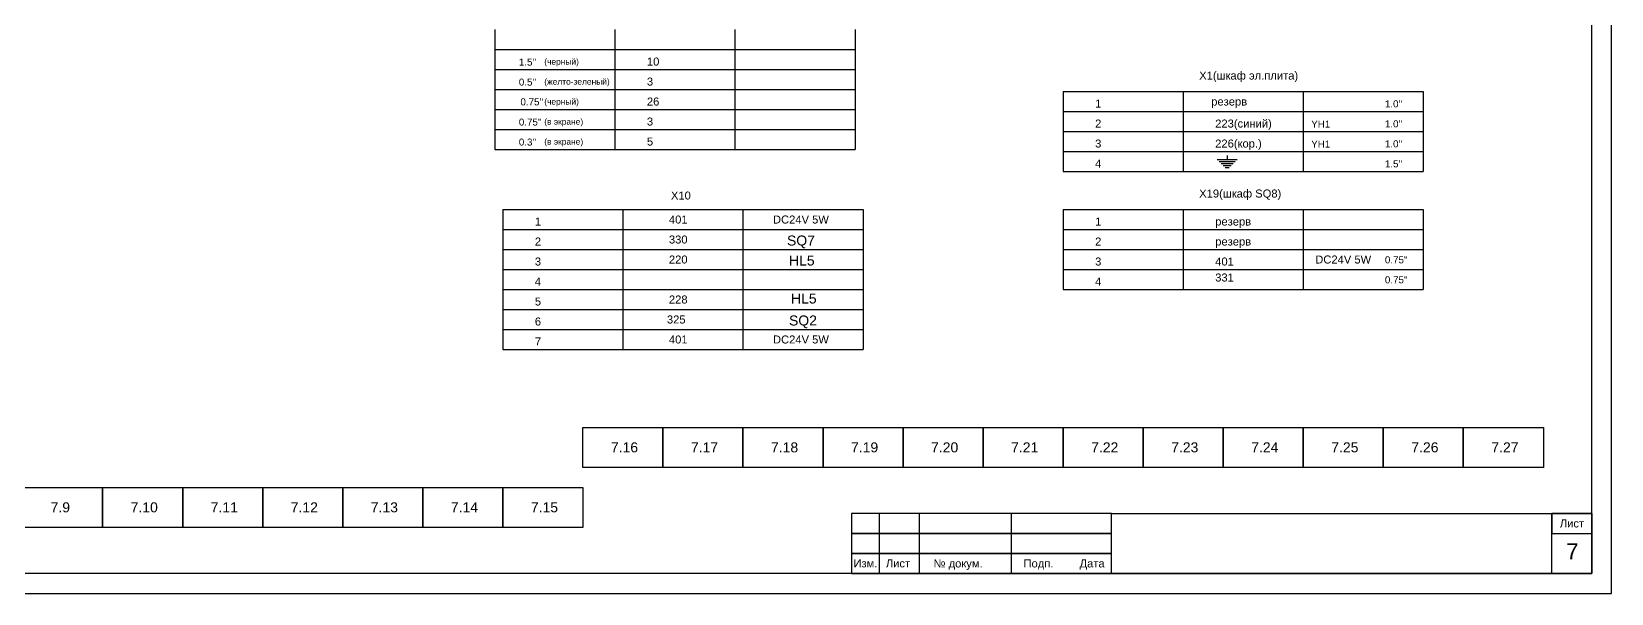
# Model space of a CAD drawing. Header units: millimetres. Extents: x 18058 to 21085, y 38505 to 40700.
# Drawn here: x 19152.2 to 19547, y 38954 to 39094.5 of the extents above; entities that cross this region are included whole.
import ezdxf

# ---------------------------------------------------------------- set-up
doc = ezdxf.new("R2010")
doc.units = ezdxf.units.MM
for name, color, linetype, lineweight in [('Маркировка', 7, 'Continuous', 25), ('Оформление', 7, 'Continuous', 30), ('Элементы', 7, 'Continuous', 25)]:
    doc.layers.add(name, color=color, linetype=linetype, lineweight=lineweight)
doc.styles.get("Standard").update_dxf_attribs({"font": 'arial.ttf'})

msp = doc.modelspace()

# ---------------------------------------------------------------- linework, layer by layer
at = {"layer": 'Оформление'}
for p, q in [((19542, 39369), (19542, 38959)), ((19422.1, 38974), (19542.1, 38974)), ((19542, 38959), (18973, 38959)), ((19357.1, 38959), (19542.1, 38959)), ((19357.1, 38959), (19542.1, 38959)), ((19357.1, 38959), (19542.1, 38959))]:
    msp.add_line(p, q, dxfattribs=at)
for points in [[(18953, 38954), (19547, 38954), (19547, 39374), (18953, 39374)], [(19357.1, 38959), (19374.1, 38959), (19374.08, 38974), (19357.08, 38974)], [(19357.1, 38969), (19422.1, 38969), (19422.1, 38974), (19357.1, 38974)], [(19357.1, 38959), (19364.1, 38959), (19364.1, 38974), (19357.1, 38974)], [(19357.1, 38959), (19397.1, 38959), (19397.1, 38974), (19357.1, 38974)], [(19542.1, 38959), (19532.1, 38959), (19532.1, 38974), (19542.1, 38974)], [(19542.1, 38974), (19532.1, 38974), (19532.1, 38969), (19542.1, 38969)], [(19357.1, 38964), (19422.1, 38964), (19422.1, 38969), (19357.1, 38969)], [(19357.1, 38959), (19422.1, 38959), (19422.1, 38964), (19357.1, 38964)]]:
    msp.add_lwpolyline(points, close=True, dxfattribs=at)
at = {"layer": 'Элементы'}
for p, q in [((19268, 39095), (19268, 39090)), ((19298, 39095), (19298, 39090)), ((19328, 39095), (19328, 39090)), ((19358, 39095), (19358, 39090)), ((19268, 39090), (19358, 39090)), ((19268, 39090), (19268, 39085)), ((19268, 39090), (19358, 39090)), ((19298, 39090), (19298, 39085)), ((19328, 39090), (19328, 39085)), ((19358, 39090), (19358, 39085)), ((19268, 39085), (19358, 39085)), ((19268, 39085), (19268, 39080)), ((19268, 39085), (19358, 39085)), ((19298, 39085), (19298, 39080)), ((19328, 39085), (19328, 39080)), ((19358, 39085), (19358, 39080)), ((19268, 39080), (19358, 39080)), ((19268, 39080), (19358, 39080)), ((19268, 39080), (19268, 39075)), ((19268, 39080), (19358, 39080)), ((19298, 39080), (19298, 39075)), ((19328, 39080), (19328, 39075)), ((19358, 39080), (19358, 39075)), ((19410, 39079.5), (19500, 39079.5)), ((19410, 39079.5), (19410, 39074.5)), ((19440, 39079.5), (19440, 39074.5)), ((19470, 39079.5), (19470, 39074.5)), ((19500, 39079.5), (19500, 39074.5)), ((19268, 39075), (19358, 39075)), ((19268, 39075), (19358, 39075)), ((19268, 39075), (19358, 39075)), ((19268, 39075), (19268, 39070)), ((19268, 39075), (19358, 39075)), ((19298, 39075), (19298, 39070)), ((19328, 39075), (19328, 39070)), ((19358, 39075), (19358, 39070)), ((19410, 39074.5), (19500, 39074.5)), ((19410, 39074.5), (19410, 39069.5)), ((19410, 39074.5), (19500, 39074.5)), ((19440, 39074.5), (19440, 39069.5)), ((19470, 39074.5), (19470, 39069.5)), ((19500, 39074.5), (19500, 39069.5)), ((19268, 39070), (19358, 39070)), ((19268, 39070), (19358, 39070)), ((19268, 39070), (19358, 39070)), ((19268, 39070), (19358, 39070)), ((19268, 39070), (19268, 39065)), ((19268, 39070), (19358, 39070)), ((19298, 39070), (19298, 39065)), ((19328, 39070), (19328, 39065)), ((19358, 39070), (19358, 39065)), ((19410, 39069.5), (19500, 39069.5)), ((19410, 39069.5), (19410, 39064.5)), ((19410, 39069.5), (19500, 39069.5)), ((19440, 39069.5), (19440, 39064.5)), ((19470, 39069.5), (19470, 39064.5)), ((19500, 39069.5), (19500, 39064.5)), ((19268, 39065), (19358, 39065)), ((19410, 39064.5), (19500, 39064.5)), ((19410, 39064.5), (19500, 39064.5)), ((19410, 39064.5), (19410, 39059.5)), ((19440, 39064.5), (19440, 39059.5)), ((19470, 39064.5), (19470, 39059.5)), ((19500, 39064.5), (19500, 39059.5)), ((19448.5, 39062.5), (19453.5, 39062.5)), ((19449, 39062), (19453, 39062)), ((19449.5, 39061.5), (19452.5, 39061.5)), ((19450, 39061), (19452, 39061)), ((19451, 39063.5), (19451, 39062.5)), ((19410, 39059.5), (19500, 39059.5)), ((19410, 39059.5), (19500, 39059.5)), ((19450.5, 39060.5), (19451.5, 39060.5)), ((19270, 39050), (19360, 39050)), ((19270, 39050), (19270, 39045)), ((19300, 39050), (19300, 39045)), ((19330, 39050), (19330, 39045)), ((19360, 39050), (19360, 39045)), ((19410, 39050), (19500, 39050)), ((19410, 39050), (19410, 39045)), ((19440, 39050), (19440, 39045)), ((19470, 39050), (19470, 39045)), ((19500, 39050), (19500, 39045)), ((19270, 39045), (19360, 39045)), ((19270, 39045), (19270, 39040)), ((19270, 39045), (19360, 39045)), ((19300, 39045), (19300, 39040)), ((19330, 39045), (19330, 39040)), ((19360, 39045), (19360, 39040)), ((19410, 39045), (19500, 39045)), ((19410, 39045), (19410, 39040)), ((19410, 39045), (19500, 39045)), ((19440, 39045), (19440, 39040)), ((19470, 39045), (19470, 39040)), ((19500, 39045), (19500, 39040)), ((19270, 39040), (19360, 39040)), ((19270, 39040), (19270, 39035)), ((19270, 39040), (19360, 39040)), ((19300, 39040), (19300, 39035)), ((19330, 39040), (19330, 39035)), ((19360, 39040), (19360, 39035)), ((19410, 39040), (19500, 39040)), ((19410, 39040), (19410, 39035)), ((19410, 39040), (19500, 39040)), ((19440, 39040), (19440, 39035)), ((19470, 39040), (19470, 39035)), ((19500, 39040), (19500, 39035)), ((19270, 39035), (19360, 39035)), ((19270, 39035), (19360, 39035)), ((19270, 39035), (19270, 39030)), ((19300, 39035), (19300, 39030)), ((19330, 39035), (19330, 39030)), ((19360, 39035), (19360, 39030)), ((19410, 39035), (19500, 39035)), ((19410, 39035), (19500, 39035)), ((19410, 39035), (19410, 39030)), ((19440, 39035), (19440, 39030)), ((19470, 39035), (19470, 39030)), ((19500, 39035), (19500, 39030)), ((19270, 39030), (19360, 39030)), ((19270, 39030), (19270, 39025)), ((19270, 39030), (19360, 39030)), ((19300, 39030), (19300, 39025)), ((19330, 39030), (19330, 39025)), ((19360, 39030), (19360, 39025)), ((19410, 39030), (19500, 39030)), ((19410, 39030), (19500, 39030)), ((19270, 39025), (19360, 39025)), ((19270, 39025), (19270, 39020)), ((19270, 39025), (19360, 39025)), ((19300, 39025), (19300, 39020)), ((19330, 39025), (19330, 39020)), ((19360, 39025), (19360, 39020)), ((19270, 39020), (19360, 39020)), ((19270, 39020), (19360, 39020)), ((19270, 39020), (19270, 39015)), ((19300, 39020), (19300, 39015)), ((19330, 39020), (19330, 39015)), ((19360, 39020), (19360, 39015)), ((19270, 39015), (19360, 39015)), ((19270, 39015), (19360, 39015))]:
    msp.add_line(p, q, dxfattribs=at)
for points in [[(19290, 38995.5), (19310, 38995.5), (19310, 38985.5), (19290, 38985.5)], [(19310, 38995.5), (19330, 38995.5), (19330, 38985.5), (19310, 38985.5)], [(19330, 38995.5), (19350, 38995.5), (19350, 38985.5), (19330, 38985.5)], [(19350, 38995.5), (19370, 38995.5), (19370, 38985.5), (19350, 38985.5)], [(19370, 38995.5), (19390, 38995.5), (19390, 38985.5), (19370, 38985.5)], [(19390, 38995.5), (19410, 38995.5), (19410, 38985.5), (19390, 38985.5)], [(19410, 38995.5), (19430, 38995.5), (19430, 38985.5), (19410, 38985.5)], [(19430, 38995.5), (19450, 38995.5), (19450, 38985.5), (19430, 38985.5)], [(19450, 38995.5), (19470, 38995.5), (19470, 38985.5), (19450, 38985.5)], [(19470, 38995.5), (19490, 38995.5), (19490, 38985.5), (19470, 38985.5)], [(19490, 38995.5), (19510, 38995.5), (19510, 38985.5), (19490, 38985.5)], [(19510, 38995.5), (19530, 38995.5), (19530, 38985.5), (19510, 38985.5)], [(19150, 38980.5), (19170, 38980.5), (19170, 38970.5), (19150, 38970.5)], [(19170, 38980.5), (19190, 38980.5), (19190, 38970.5), (19170, 38970.5)], [(19190, 38980.5), (19210, 38980.5), (19210, 38970.5), (19190, 38970.5)], [(19210, 38980.5), (19230, 38980.5), (19230, 38970.5), (19210, 38970.5)], [(19230, 38980.5), (19250, 38980.5), (19250, 38970.5), (19230, 38970.5)], [(19250, 38980.5), (19270, 38980.5), (19270, 38970.5), (19250, 38970.5)], [(19270, 38980.5), (19290, 38980.5), (19290, 38970.5), (19270, 38970.5)]]:
    msp.add_lwpolyline(points, close=True, dxfattribs=at)

# ---------------------------------------------------------------- texts
at = {"layer": 'Маркировка'}
for s, height, p in [("1.5''", 1.75, (19274, 39086)), ('(черный)', 1.5, (19280.35, 39086.23)), ('10', 2, (19306, 39086)), ('X1(шкаф эл.плита)', 2, (19444, 39082.5)), ("0.5''", 1.75, (19274, 39081)), ('(желто-зеленый)', 1.5, (19280.35, 39081.23)), ('3', 2, (19306, 39081)), ("0.75'' ", 1.75, (19274.4, 39076.05)), ('(черный)', 1.5, (19280.35, 39076.23)), ('26', 2, (19306, 39076)), ('1', 2, (19418, 39075.5)), ('резерв', 2, (19447, 39076)), ("1.0'' ", 1.75, (19490.4, 39075.55)), ("0.75'' ", 1.75, (19274, 39071)), ('(в экране)', 1.5, (19280.35, 39071.23)), ('3', 2, (19306, 39071)), ('2', 2, (19418, 39070.5)), ('223(синий)', 2, (19448, 39070.5)), ('YH1', 1.75, (19472, 39070.5)), ("1.0'' ", 1.75, (19490.4, 39070.55)), ("0.3'' ", 1.75, (19274, 39066)), ('(в экране)', 1.5, (19280.35, 39066.23)), ('5', 2, (19306, 39066)), ('3', 2, (19418, 39065.5)), ('226(кор.)', 2, (19448, 39065.5)), ('YH1', 1.75, (19472, 39065.5)), ("1.0'' ", 1.75, (19490.4, 39065.55)), ('4', 2, (19418, 39060.5)), ("1.5'' ", 1.75, (19490.4, 39060.55)), ('X10', 2, (19312, 39052.5)), ('X19(шкаф SQ8)', 2, (19444, 39053)), ('1', 2, (19278, 39046)), ('401', 2, (19311.5, 39046.5)), ('DC24V 5W', 2, (19337.5, 39046.5)), ('1', 2, (19418, 39046)), ('резерв', 2, (19448, 39046)), ('2', 2, (19278, 39041)), ('330', 2, (19311.5, 39041.5)), ('SQ7', 2.5, (19341, 39041)), ('2', 2, (19418, 39041)), ('резерв', 2, (19448, 39041)), ('3', 2, (19278, 39036)), ('220', 2, (19311.5, 39036.5)), ('HL5', 2.5, (19341.5, 39036)), ('3', 2, (19418, 39036)), ('401', 2, (19448, 39036)), ('DC24V 5W', 2, (19473, 39036.5)), ("0.75'' ", 1.75, (19490.4, 39036.55)), ('4', 2, (19278, 39031)), ('4', 2, (19418, 39031)), ('331', 2, (19448, 39032)), ("0.75'' ", 1.75, (19490.4, 39031.55)), ('HL5', 2.5, (19342, 39026.5)), ('5', 2, (19278, 39026)), ('228', 2, (19311.5, 39026.5)), ('6', 2, (19278, 39021)), ('325', 2, (19311, 39021.5)), ('SQ2', 2.5, (19341.5, 39021)), ('7', 2, (19278, 39016)), ('401', 2, (19311.5, 39016.5)), ('DC24V 5W', 2, (19337.5, 39016.5)), ('7.16', 2.5, (19297, 38989.28)), ('7.17', 2.5, (19317, 38989.28)), ('7.18', 2.5, (19337, 38989.28)), ('7.19', 2.5, (19357, 38989.28)), ('7.20', 2.5, (19377, 38989.28)), ('7.21', 2.5, (19397, 38989.28)), ('7.22', 2.5, (19417, 38989.28)), ('7.23', 2.5, (19437, 38989.28)), ('7.24', 2.5, (19457, 38989.28)), ('7.25', 2.5, (19477, 38989.28)), ('7.26', 2.5, (19497, 38989.28)), ('7.27', 2.5, (19517, 38989.28)), ('7.9', 2.5, (19157, 38974.28)), ('7.10', 2.5, (19177, 38974.28)), ('7.11', 2.5, (19197, 38974.28)), ('7.12', 2.5, (19217, 38974.28)), ('7.13', 2.5, (19237, 38974.28)), ('7.14', 2.5, (19257, 38974.28)), ('7.15', 2.5, (19277, 38974.28)), ('7', 4, (19535.69, 38962.55))]:
    msp.add_text(s, height=height, dxfattribs=at).set_placement(p)
at = {"layer": 'Оформление'}
for s, p in [('Лист', (19534.1, 38970.5)), ('Изм.', (19357.6, 38960.52)), ('Лист', (19365.7, 38960.51)), ('№ докум.', (19377.62, 38960.49)), ('Подп.', (19400.1, 38960.5)), ('Дата', (19414.1, 38960.5))]:
    msp.add_text(s, height=2, dxfattribs=at).set_placement(p)

doc.saveas('drawing.dxf')
